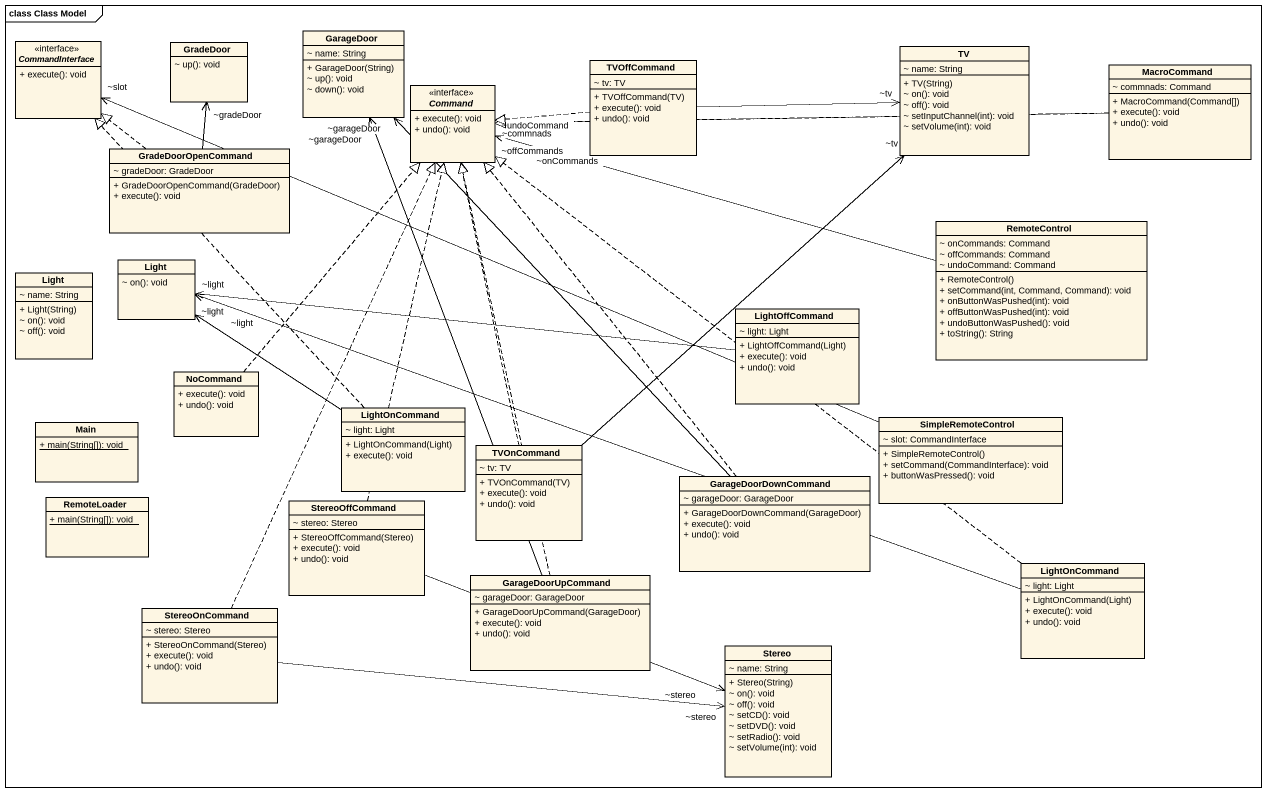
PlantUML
@startuml
mainframe class Class Model
hide circle
hide empty members
skinparam classAttributeIconSize 0
class GarageDoor {
  ~ name: String
  + GarageDoor(String)
  ~ up(): void
  ~ down(): void
}
interface CommandInterface <<interface>> {
  + execute(): void
}
class GradeDoor {
  ~ up(): void
}
class TVOffCommand {
  ~ tv: TV
  + TVOffCommand(TV)
  + execute(): void
  + undo(): void
}
class TV {
  ~ name: String
  + TV(String)
  ~ on(): void
  ~ off(): void
  ~ setInputChannel(int): void
  ~ setVolume(int): void
}
class MacroCommand {
  ~ commnads: Command
  + MacroCommand(Command[])
  + execute(): void
  + undo(): void
}
interface Command <<interface>> {
  + execute(): void
  + undo(): void
}
class GradeDoorOpenCommand {
  ~ gradeDoor: GradeDoor
  + GradeDoorOpenCommand(GradeDoor)
  + execute(): void
}
class RemoteControl {
  ~ onCommands: Command
  ~ offCommands: Command
  ~ undoCommand: Command
  + RemoteControl()
  + setCommand(int, Command, Command): void
  + onButtonWasPushed(int): void
  + offButtonWasPushed(int): void
  + undoButtonWasPushed(): void
  + toString(): String
}
class Light {
  ~ on(): void
}
class "Light" as Light_2 {
  ~ name: String
  + Light(String)
  ~ on(): void
  ~ off(): void
}
class LightOffCommand {
  ~ light: Light
  + LightOffCommand(Light)
  + execute(): void
  + undo(): void
}
class NoCommand {
  + execute(): void
  + undo(): void
}
class Main {
  {static} + main(String[]): void
}
class LightOnCommand {
  ~ light: Light
  + LightOnCommand(Light)
  + execute(): void
}
class SimpleRemoteControl {
  ~ slot: CommandInterface
  + SimpleRemoteControl()
  + setCommand(CommandInterface): void
  + buttonWasPressed(): void
}
class TVOnCommand {
  ~ tv: TV
  + TVOnCommand(TV)
  + execute(): void
  + undo(): void
}
class RemoteLoader {
  {static} + main(String[]): void
}
class StereoOffCommand {
  ~ stereo: Stereo
  + StereoOffCommand(Stereo)
  + execute(): void
  + undo(): void
}
class GarageDoorDownCommand {
  ~ garageDoor: GarageDoor
  + GarageDoorDownCommand(GarageDoor)
  + execute(): void
  + undo(): void
}
class GarageDoorUpCommand {
  ~ garageDoor: GarageDoor
  + GarageDoorUpCommand(GarageDoor)
  + execute(): void
  + undo(): void
}
class "LightOnCommand" as LightOnCommand_2 {
  ~ light: Light
  + LightOnCommand(Light)
  + execute(): void
  + undo(): void
}
class StereoOnCommand {
  ~ stereo: Stereo
  + StereoOnCommand(Stereo)
  + execute(): void
  + undo(): void
}
class Stereo {
  ~ name: String
  + Stereo(String)
  ~ on(): void
  ~ off(): void
  ~ setCD(): void
  ~ setDVD(): void
  ~ setRadio(): void
  ~ setVolume(int): void
}
TVOffCommand -right-> "~tv" TV
TVOffCommand .left.|> Command
MacroCommand .left.|> Command
MacroCommand -left-> "~commnads" Command
MacroCommand .left.|> Command
GradeDoorOpenCommand .up.|> CommandInterface
GradeDoorOpenCommand -up-> "~gradeDoor" GradeDoor
RemoteControl -left-> "~offCommands" Command
RemoteControl -left-> "~onCommands" Command
RemoteControl -left-> "~undoCommand" Command
LightOffCommand -left-> "~light" Light
NoCommand .up.|> Command
LightOnCommand .up.|> CommandInterface
LightOnCommand -up-> "~light" Light
SimpleRemoteControl -left-> "~slot" CommandInterface
TVOnCommand -up-> "~tv" TV
TVOnCommand .up.|> Command
StereoOffCommand .up.|> Command
StereoOffCommand -right-> "~stereo" Stereo
GarageDoorDownCommand -up-> "~garageDoor" GarageDoor
GarageDoorDownCommand .up.|> Command
GarageDoorUpCommand -up-> "~garageDoor" GarageDoor
GarageDoorUpCommand .up.|> Command
LightOnCommand_2 .up.|> Command
LightOnCommand_2 -left-> "~light" Light
StereoOnCommand .up.|> Command
StereoOnCommand -right-> "~stereo" Stereo
@enduml
